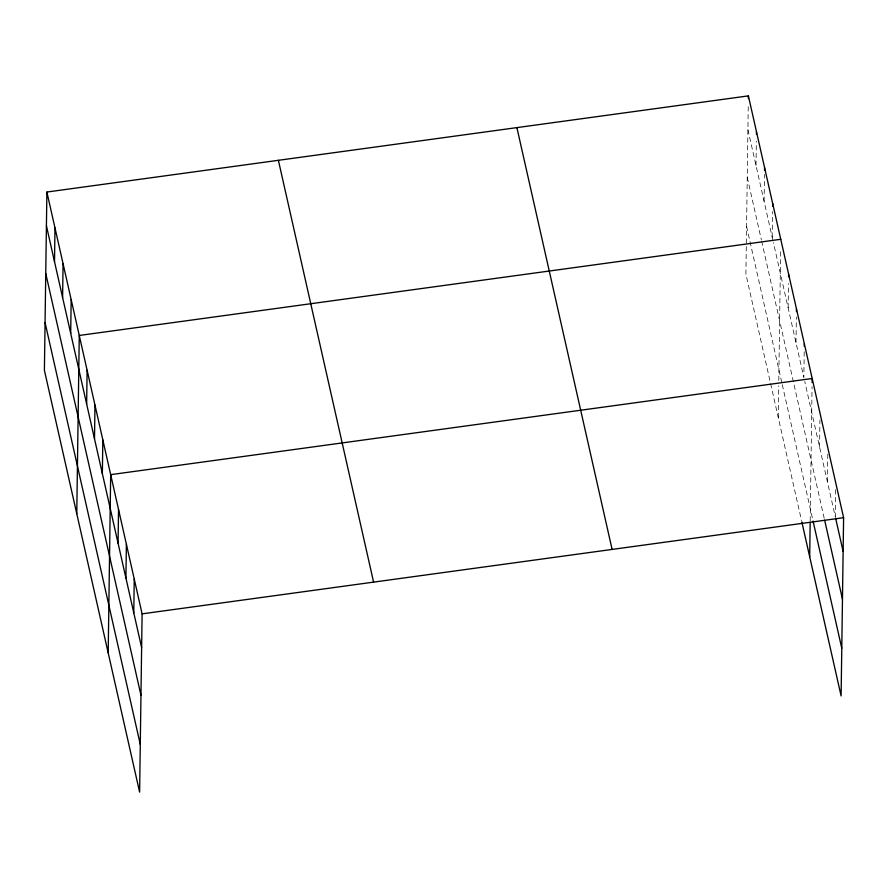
<?xml version="1.0" encoding="UTF-8"?>
<svg xmlns="http://www.w3.org/2000/svg" width="888" height="888" viewBox="0 0 888 888"><rect width="100%" height="100%" fill="white"/><g stroke="black" fill="none" stroke-linecap="round" stroke-linejoin="round"><path stroke-width="0.67" stroke-dasharray="4.44 3.33" d="M748.24 106.682L745.898 274.148L801.531 520.623M756.01 165.501L756.343 141.192M764.102 201.365L764.479 174.348M772.194 237.218L772.549 211.544M778.265 417.56L778.709 385.769M778.787 380.475L780.63 248.751M788.144 307.87L788.477 283.55M795.992 342.668L796.358 317.005M804.206 351.803L803.851 377.467L773.393 242.524M810.189 520.99L812.065 386.602M819.569 447.064L819.935 420.046M827.416 481.862L827.816 453.491M835.652 489.643L835.275 516.661L804.761 381.485M747.918 129.648L773.093 241.203M747.252 177.334L761.338 239.749M761.638 241.07L824.33 518.836M746.564 226.462L781.962 383.261M782.261 384.604L813.075 521.123"/><path stroke-width="1.33" d="M46.886 192.041L44.4 370.307L139.616 792.118L142.102 613.852L46.886 192.041L748.384 95.882L843.6 517.693L841.114 695.959L801.831 521.955M54.512 261.671L54.978 227.905M62.604 297.524L63.07 263.758M70.696 333.377L71.173 299.611M76.768 513.719L79.265 335.464L780.763 239.294M86.647 404.029L87.113 370.263M94.505 438.839L94.972 405.061M102.353 473.637L102.83 439.86M108.192 652.924L110.678 474.658L812.176 378.499L812.12 382.55M118.071 543.234L118.537 509.457M125.918 578.033L126.396 544.255M133.777 612.831L134.243 579.054M748.351 98.579L748.384 95.882M756.443 134.432L756.476 131.735M764.535 170.285L764.568 167.588M772.627 206.149L772.671 203.441M788.577 276.801L788.611 274.092M796.436 311.599L796.469 308.891M804.284 346.398L804.328 343.689M809.69 556.754L810.167 522.322M142.102 613.852L843.6 517.693M835.575 518.004L843.134 551.459M824.641 520.179L842.468 599.145M813.075 521.123L841.78 648.273M516.894 127.617L612.11 549.428M278.388 160.306L373.593 582.117M46.42 225.818L141.636 647.63M45.754 273.504L140.97 695.315M45.066 322.622L140.282 744.433"/></g></svg>
